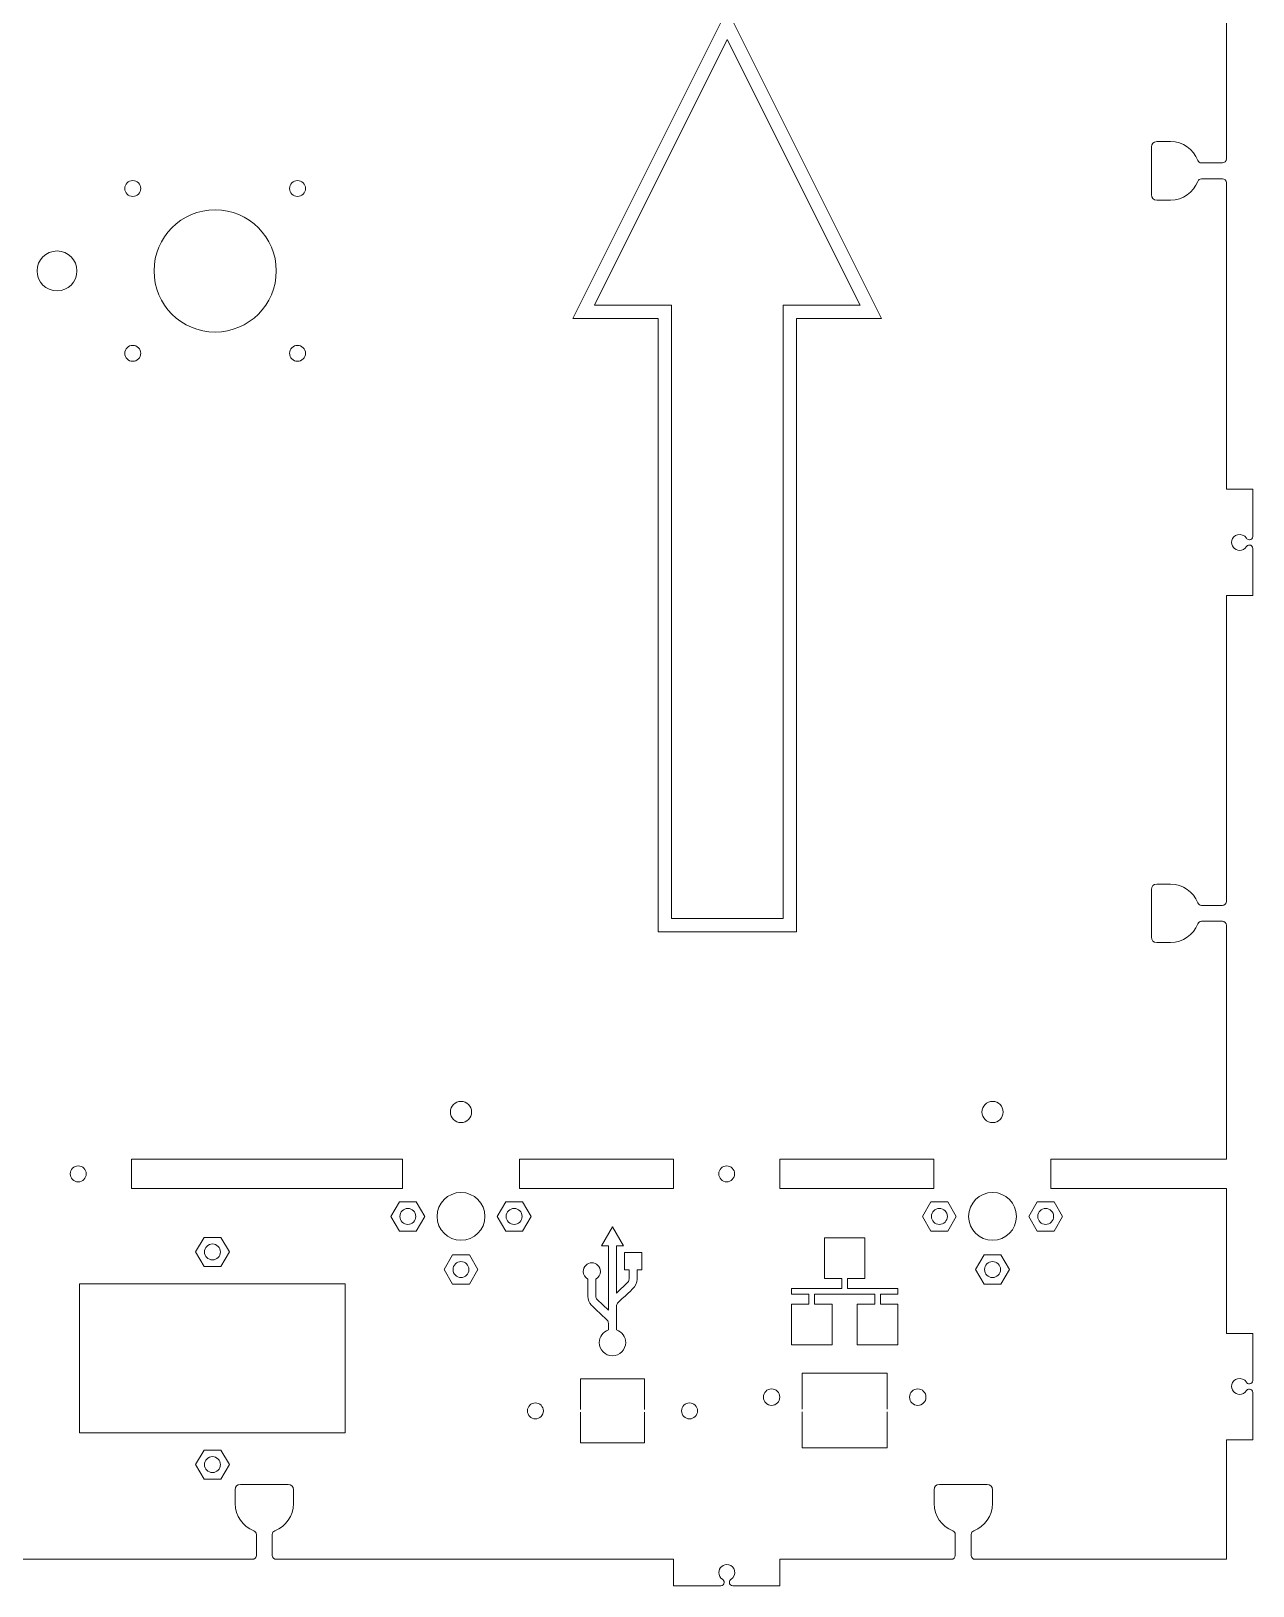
# Model space of a CAD drawing. Header units: inches. Extents: x 27 to 573, y -587 to -13.
# Drawn here: x 343.1 to 572.9, y -586.9 to -294.4 of the extents above; entities that cross this region are included whole.
import ezdxf

# ---------------------------------------------------------------- set-up
doc = ezdxf.new("R2010")
doc.units = ezdxf.units.IN
doc.header["$MEASUREMENT"] = 0
doc.layers.add('Layer 1', color=7, linetype='Continuous')

# ---------------------------------------------------------------- blocks, each defined once
blk = doc.blocks.new('block 3')
at = {"layer": 'Layer 1', "color": 7, "lineweight": 9, "true_color": 0xffffff}
for points in [[(515.53, -514.63), (517.12, -517.38), (515.53, -520.13), (512.36, -520.13), (510.77, -517.38), (512.36, -514.63), (515.53, -514.63)], [(535.53, -514.63), (537.12, -517.38), (535.53, -520.13), (532.36, -520.13), (530.77, -517.38), (532.36, -514.63), (535.53, -514.63)], [(525.53, -524.63), (527.12, -527.38), (525.53, -530.13), (522.36, -530.13), (520.77, -527.38), (522.36, -524.63), (525.53, -524.63)]]:
    blk.add_lwpolyline(points, dxfattribs=at)
at = {"layer": 'Layer 1', "color": 177, "lineweight": 9, "true_color": 0x2e3092}
for points in [[(525.95, -497.75), (525.95, -496.64), (525.05, -495.75), (523.95, -495.75), (522.84, -495.75), (521.95, -496.64), (521.95, -497.75), (521.95, -498.85), (522.84, -499.75), (523.95, -499.75), (525.05, -499.75), (525.95, -498.85), (525.95, -497.75)], [(528.45, -517.38), (528.45, -514.89), (526.43, -512.88), (523.95, -512.88), (521.46, -512.88), (519.45, -514.89), (519.45, -517.38), (519.45, -519.86), (521.46, -521.88), (523.95, -521.88), (526.43, -521.88), (528.45, -519.86), (528.45, -517.38)], [(515.45, -517.38), (515.45, -516.55), (514.77, -515.88), (513.95, -515.88), (513.12, -515.88), (512.45, -516.55), (512.45, -517.38), (512.45, -518.21), (513.12, -518.88), (513.95, -518.88), (514.77, -518.88), (515.45, -518.21), (515.45, -517.38)], [(535.45, -517.38), (535.45, -516.55), (534.77, -515.88), (533.95, -515.88), (533.12, -515.88), (532.45, -516.55), (532.45, -517.38), (532.45, -518.21), (533.12, -518.88), (533.95, -518.88), (534.77, -518.88), (535.45, -518.21), (535.45, -517.38)], [(525.45, -527.38), (525.45, -526.55), (524.77, -525.88), (523.95, -525.88), (523.12, -525.88), (522.45, -526.55), (522.45, -527.38), (522.45, -528.21), (523.12, -528.88), (523.95, -528.88), (524.77, -528.88), (525.45, -528.21), (525.45, -527.38)]]:
    blk.add_open_spline(points, degree=3, knots=[0, 0, 0, 0, 1, 1, 1, 2, 2, 2, 3, 3, 3, 4, 4, 4, 4], dxfattribs=at)
blk = doc.blocks.new('block 5')
at = {"layer": 'Layer 1', "color": 177, "lineweight": 9, "true_color": 0x2e3092}
blk.add_lwpolyline([(352.18, -530.07), (402.18, -530.07), (402.18, -558.07), (352.18, -558.07), (352.18, -530.07)], dxfattribs=at)
for points in [[(375.68, -524.07), (375.68, -523.25), (376.36, -522.57), (377.18, -522.57), (378.01, -522.57), (378.68, -523.25), (378.68, -524.07), (378.68, -524.9), (378.01, -525.57), (377.18, -525.57), (376.36, -525.57), (375.68, -524.9), (375.68, -524.07)], [(375.68, -564.07), (375.68, -563.25), (376.36, -562.57), (377.18, -562.57), (378.01, -562.57), (378.68, -563.25), (378.68, -564.07), (378.68, -564.9), (378.01, -565.57), (377.18, -565.57), (376.36, -565.57), (375.68, -564.9), (375.68, -564.07)]]:
    blk.add_open_spline(points, degree=3, knots=[0, 0, 0, 0, 1, 1, 1, 2, 2, 2, 3, 3, 3, 4, 4, 4, 4], dxfattribs=at)
blk = doc.blocks.new('block 7')
at = {"layer": 'Layer 1', "color": 177, "lineweight": 9, "true_color": 0x2e3092}
for points in [[(446.44, -553.71), (446.44, -547.96), (458.44, -547.96), (458.44, -553.71)], [(446.44, -554.21), (446.44, -559.96), (458.44, -559.96), (458.44, -554.21)]]:
    blk.add_lwpolyline(points, dxfattribs=at)
for points in [[(436.44, -553.96), (436.44, -553.14), (437.11, -552.46), (437.94, -552.46), (438.76, -552.46), (439.44, -553.14), (439.44, -553.96), (439.44, -554.79), (438.76, -555.46), (437.94, -555.46), (437.11, -555.46), (436.44, -554.79), (436.44, -553.96)], [(465.44, -553.96), (465.44, -553.14), (466.11, -552.46), (466.94, -552.46), (467.76, -552.46), (468.44, -553.14), (468.44, -553.96), (468.44, -554.79), (467.76, -555.46), (466.94, -555.46), (466.11, -555.46), (465.44, -554.79), (465.44, -553.96)]]:
    blk.add_open_spline(points, degree=3, knots=[0, 0, 0, 0, 1, 1, 1, 2, 2, 2, 3, 3, 3, 4, 4, 4, 4], dxfattribs=at)
blk = doc.blocks.new('block 9')
at = {"layer": 'Layer 1', "color": 177, "lineweight": 9, "true_color": 0x2e3092}
blk.add_open_spline([(457.93, -527.43), (457.93, -527.43), (457.07, -527.43), (457.07, -527.43), (457.07, -527.43), (457.07, -529.16), (457.07, -529.16), (457.07, -529.89), (456.67, -530.57), (456.29, -530.96), (456.22, -531.02), (453.4, -533.7), (453.4, -533.7), (453.28, -533.84), (453.2, -534.06), (453.19, -534.26), (453.19, -534.26), (453.19, -538.73), (453.19, -538.73), (454.21, -539.06), (454.93, -540.02), (454.93, -541.1), (454.93, -542.47), (453.81, -543.59), (452.44, -543.59), (451.06, -543.59), (449.95, -542.47), (449.95, -541.1), (449.95, -540.02), (450.67, -539.06), (451.68, -538.73), (451.68, -538.73), (451.68, -537.49), (451.68, -537.49), (451.68, -537.3), (451.59, -537.08), (451.45, -536.9), (451.44, -536.9), (448.66, -534.26), (448.6, -534.2), (448.6, -534.2), (448.43, -534.05), (448.43, -534.05), (448.43, -534.05), (448.44, -534.03), (448.44, -534.03), (448.11, -533.62), (447.8, -533.03), (447.8, -532.39), (447.8, -532.39), (447.8, -529.16), (447.8, -529.16), (447.28, -528.88), (446.94, -528.33), (446.94, -527.73), (446.94, -526.84), (447.67, -526.11), (448.56, -526.11), (449.45, -526.11), (450.18, -526.84), (450.18, -527.73), (450.18, -528.33), (449.84, -528.88), (449.32, -529.16), (449.32, -529.16), (449.32, -532.42), (449.32, -532.42), (449.32, -532.61), (449.4, -532.83), (449.55, -533.01), (449.55, -533.01), (451.68, -535.03), (451.68, -535.03), (451.68, -535.03), (451.68, -522.91), (451.68, -522.91), (451.68, -522.91), (450.38, -522.91), (450.38, -522.91), (450.38, -522.91), (452.44, -519.34), (452.44, -519.34), (452.44, -519.34), (454.5, -522.91), (454.5, -522.91), (454.5, -522.91), (453.2, -522.91), (453.2, -522.91), (453.2, -522.91), (453.2, -531.79), (453.2, -531.79), (453.2, -531.79), (455.36, -529.75), (455.36, -529.75), (455.47, -529.6), (455.56, -529.38), (455.56, -529.18), (455.56, -529.18), (455.56, -527.43), (455.56, -527.43), (455.56, -527.43), (454.69, -527.43), (454.69, -527.43), (454.69, -527.43), (454.69, -524.19), (454.69, -524.19), (454.69, -524.19), (457.94, -524.19), (457.94, -524.19), (457.94, -524.19), (457.94, -527.43), (457.94, -527.43), (457.94, -527.43), (457.93, -527.43), (457.93, -527.43)], degree=3, knots=[0, 0, 0, 0, 1, 1, 1, 2, 2, 2, 3, 3, 3, 4, 4, 4, 5, 5, 5, 6, 6, 6, 7, 7, 7, 8, 8, 8, 9, 9, 9, 10, 10, 10, 11, 11, 11, 12, 12, 12, 13, 13, 13, 14, 14, 14, 15, 15, 15, 16, 16, 16, 17, 17, 17, 18, 18, 18, 19, 19, 19, 20, 20, 20, 21, 21, 21, 22, 22, 22, 23, 23, 23, 24, 24, 24, 25, 25, 25, 26, 26, 26, 27, 27, 27, 28, 28, 28, 29, 29, 29, 30, 30, 30, 31, 31, 31, 32, 32, 32, 33, 33, 33, 34, 34, 34, 35, 35, 35, 36, 36, 36, 37, 37, 37, 38, 38, 38, 38], dxfattribs=at)
blk = doc.blocks.new('block 8')
at = {"layer": 'Layer 1'}
blk.add_blockref('block 9', (0, 0), dxfattribs=at)
blk = doc.blocks.new('block 6')
at = {"layer": 'Layer 1'}
for name in ['block 8', 'block 7']:
    blk.add_blockref(name, (0, 0), dxfattribs=at)
blk = doc.blocks.new('block 11')
at = {"layer": 'Layer 1', "color": 177, "lineweight": 9, "true_color": 0x2e3092}
for points in [[(488.13, -553.63), (488.13, -546.88), (504.13, -546.88), (504.13, -553.63)], [(504.13, -554.13), (504.13, -560.88), (488.13, -560.88), (488.13, -554.13)]]:
    blk.add_lwpolyline(points, dxfattribs=at)
for points in [[(483.93, -551.38), (483.93, -550.52), (483.24, -549.83), (482.38, -549.83), (481.53, -549.83), (480.83, -550.52), (480.83, -551.38), (480.83, -552.23), (481.53, -552.93), (482.38, -552.93), (483.24, -552.93), (483.93, -552.23), (483.93, -551.38)], [(511.43, -551.38), (511.43, -550.52), (510.74, -549.83), (509.88, -549.83), (509.03, -549.83), (508.33, -550.52), (508.33, -551.38), (508.33, -552.23), (509.03, -552.93), (509.88, -552.93), (510.74, -552.93), (511.43, -552.23), (511.43, -551.38)]]:
    blk.add_open_spline(points, degree=3, knots=[0, 0, 0, 0, 1, 1, 1, 2, 2, 2, 3, 3, 3, 4, 4, 4, 4], dxfattribs=at)
blk = doc.blocks.new('block 10')
at = {"layer": 'Layer 1', "color": 177, "lineweight": 9, "true_color": 0x2e3092}
blk.add_lwpolyline([(501.78, -532), (501.78, -533.88), (498.51, -533.88), (498.51, -541.51), (506.13, -541.51), (506.13, -533.88), (502.86, -533.88), (502.86, -532), (506.13, -532), (506.13, -530.93), (496.67, -530.93), (496.67, -529.04), (499.94, -529.04), (499.94, -521.42), (492.32, -521.42), (492.32, -529.04), (495.59, -529.04), (495.59, -530.93), (486.13, -530.93), (486.13, -532), (489.41, -532), (489.41, -533.88), (486.13, -533.88), (486.13, -541.51), (493.76, -541.51), (493.76, -533.88), (490.48, -533.88), (490.48, -532), (501.78, -532)], dxfattribs=at)
at = {"layer": 'Layer 1'}
blk.add_blockref('block 11', (0, 0), dxfattribs=at)
blk = doc.blocks.new('block 13')
at = {"layer": 'Layer 1', "color": 250, "lineweight": 9, "true_color": 0x231f20}
for points in [[(113.21, -463.87), (113.21, -348.51), (97.17, -348.51), (126.21, -290.42), (155.26, -348.51), (139.21, -348.51), (139.21, -463.87), (113.21, -463.87)], [(461.04, -463.87), (461.04, -348.51), (444.99, -348.51), (474.04, -290.42), (503.08, -348.51), (487.04, -348.51), (487.04, -463.87), (461.04, -463.87)]]:
    blk.add_lwpolyline(points, dxfattribs=at)
for points, knots in [([(117, -270.32), (117, -270.32), (117, -228.81), (117, -228.81), (117, -221.45), (116.77, -219.65), (116.66, -219.23), (116.62, -219.03), (116.53, -218.68), (115.79, -218.32), (115.57, -218.21), (114.21, -217.69), (108.76, -217.69), (108.76, -217.69), (104.46, -217.69), (104.46, -217.69), (104.46, -217.69), (104.46, -204.69), (104.46, -204.69), (104.46, -204.69), (106.44, -204.26), (106.44, -204.26), (114.58, -202.51), (120.82, -198.9), (124.99, -193.52), (124.99, -193.52), (125.74, -192.56), (125.74, -192.56), (125.74, -192.56), (140.16, -192.56), (140.16, -192.56), (140.16, -192.56), (140.16, -270.32), (140.16, -270.32), (140.16, -270.32), (117, -270.32), (117, -270.32)], [0, 0, 0, 0, 1, 1, 1, 2, 2, 2, 3, 3, 3, 4, 4, 4, 5, 5, 5, 6, 6, 6, 7, 7, 7, 8, 8, 8, 9, 9, 9, 10, 10, 10, 11, 11, 11, 12, 12, 12, 12]), ([(451.16, -270.29), (451.16, -270.29), (451.17, -256.91), (451.17, -256.91), (451.17, -256.91), (451.54, -256.31), (451.54, -256.31), (461.64, -239.78), (468.21, -228.68), (471.11, -223.23), (471.11, -223.23), (451.16, -223.23), (451.16, -223.23), (451.16, -223.23), (451.16, -218.13), (451.16, -218.13), (451.16, -213.94), (451.37, -210.71), (451.81, -208.24), (452.29, -205.57), (453.46, -202.93), (455.29, -200.4), (457.16, -197.82), (459.62, -195.84), (462.6, -194.51), (465.5, -193.23), (468.97, -192.58), (472.91, -192.58), (480.63, -192.58), (486.62, -194.59), (490.72, -198.55), (494.83, -202.53), (496.92, -207.62), (496.92, -213.68), (496.92, -218.1), (495.82, -222.8), (493.64, -227.66), (491.7, -231.96), (486.58, -240.32), (478, -253.13), (478, -253.13), (495.33, -253.13), (495.33, -253.13), (495.33, -253.13), (495.33, -270.29), (495.33, -270.29), (495.33, -270.29), (451.16, -270.29), (451.16, -270.29)], [0, 0, 0, 0, 1, 1, 1, 2, 2, 2, 3, 3, 3, 4, 4, 4, 5, 5, 5, 6, 6, 6, 7, 7, 7, 8, 8, 8, 9, 9, 9, 10, 10, 10, 11, 11, 11, 12, 12, 12, 13, 13, 13, 14, 14, 14, 15, 15, 15, 16, 16, 16, 16]), ([(473.63, -208.55), (472.98, -208.55), (472.85, -208.76), (472.72, -208.97), (472.66, -209.07), (472.11, -210.06), (472.11, -213.94), (472.11, -213.94), (472.11, -221.29), (472.11, -221.29), (474.61, -216.12), (475.14, -213.29), (475.14, -211.83), (475.14, -209.91), (474.76, -209.15), (474.59, -208.91), (474.5, -208.78), (474.35, -208.55), (473.63, -208.55)], [0, 0, 0, 0, 1, 1, 1, 2, 2, 2, 3, 3, 3, 4, 4, 4, 5, 5, 5, 6, 6, 6, 6])]:
    blk.add_open_spline(points, degree=3, knots=knots, dxfattribs=at)
blk = doc.blocks.new('block 15')
at = {"layer": 'Layer 1', "color": 177, "lineweight": 9, "true_color": 0x2e3092}
for points in [[(362.19, -322.55), (361.36, -322.55), (360.69, -323.22), (360.69, -324.05), (360.69, -324.88), (361.36, -325.55), (362.19, -325.55), (363.02, -325.55), (363.69, -324.88), (363.69, -324.05), (363.69, -323.22), (363.02, -322.55), (362.19, -322.55)], [(393.19, -322.55), (392.36, -322.55), (391.69, -323.22), (391.69, -324.05), (391.69, -324.88), (392.36, -325.55), (393.19, -325.55), (394.02, -325.55), (394.69, -324.88), (394.69, -324.05), (394.69, -323.22), (394.02, -322.55), (393.19, -322.55)], [(377.69, -328.05), (371.34, -328.05), (366.19, -333.2), (366.19, -339.55), (366.19, -345.9), (371.34, -351.05), (377.69, -351.05), (384.04, -351.05), (389.19, -345.9), (389.19, -339.55), (389.19, -333.2), (384.04, -328.05), (377.69, -328.05)], [(347.94, -343.3), (345.87, -343.3), (344.19, -341.62), (344.19, -339.55), (344.19, -337.48), (345.87, -335.8), (347.94, -335.8), (350.01, -335.8), (351.69, -337.48), (351.69, -339.55), (351.69, -341.62), (350.01, -343.3), (347.94, -343.3)], [(362.19, -353.55), (361.36, -353.55), (360.69, -354.22), (360.69, -355.05), (360.69, -355.88), (361.36, -356.55), (362.19, -356.55), (363.02, -356.55), (363.69, -355.88), (363.69, -355.05), (363.69, -354.22), (363.02, -353.55), (362.19, -353.55)], [(393.19, -353.55), (392.36, -353.55), (391.69, -354.22), (391.69, -355.05), (391.69, -355.88), (392.36, -356.55), (393.19, -356.55), (394.02, -356.55), (394.69, -355.88), (394.69, -355.05), (394.69, -354.22), (394.02, -353.55), (393.19, -353.55)]]:
    blk.add_open_spline(points, degree=3, knots=[0, 0, 0, 0, 1, 1, 1, 2, 2, 2, 3, 3, 3, 4, 4, 4, 4], dxfattribs=at)
blk = doc.blocks.new('block 17')
at = {"layer": 'Layer 1', "color": 7, "lineweight": 9, "true_color": 0xffffff}
for points in [[(415.53, -514.63), (417.12, -517.38), (415.53, -520.13), (412.36, -520.13), (410.77, -517.38), (412.36, -514.63), (415.53, -514.63)], [(435.53, -514.63), (437.12, -517.38), (435.53, -520.13), (432.36, -520.13), (430.77, -517.38), (432.36, -514.63), (435.53, -514.63)], [(425.53, -524.63), (427.12, -527.38), (425.53, -530.13), (422.36, -530.13), (420.77, -527.38), (422.36, -524.63), (425.53, -524.63)]]:
    blk.add_lwpolyline(points, dxfattribs=at)
at = {"layer": 'Layer 1', "color": 177, "lineweight": 9, "true_color": 0x2e3092}
for points in [[(425.94, -497.75), (425.94, -496.64), (425.05, -495.75), (423.94, -495.75), (422.84, -495.75), (421.94, -496.64), (421.94, -497.75), (421.94, -498.85), (422.84, -499.75), (423.94, -499.75), (425.05, -499.75), (425.94, -498.85), (425.94, -497.75)], [(428.44, -517.38), (428.44, -514.89), (426.43, -512.88), (423.94, -512.88), (421.46, -512.88), (419.44, -514.89), (419.44, -517.38), (419.44, -519.86), (421.46, -521.88), (423.94, -521.88), (426.43, -521.88), (428.44, -519.86), (428.44, -517.38)], [(415.44, -517.38), (415.44, -516.55), (414.77, -515.88), (413.94, -515.88), (413.12, -515.88), (412.44, -516.55), (412.44, -517.38), (412.44, -518.21), (413.12, -518.88), (413.94, -518.88), (414.77, -518.88), (415.44, -518.21), (415.44, -517.38)], [(435.44, -517.38), (435.44, -516.55), (434.77, -515.88), (433.94, -515.88), (433.12, -515.88), (432.44, -516.55), (432.44, -517.38), (432.44, -518.21), (433.12, -518.88), (433.94, -518.88), (434.77, -518.88), (435.44, -518.21), (435.44, -517.38)], [(425.44, -527.38), (425.44, -526.55), (424.77, -525.88), (423.94, -525.88), (423.12, -525.88), (422.44, -526.55), (422.44, -527.38), (422.44, -528.21), (423.12, -528.88), (423.94, -528.88), (424.77, -528.88), (425.44, -528.21), (425.44, -527.38)]]:
    blk.add_open_spline(points, degree=3, knots=[0, 0, 0, 0, 1, 1, 1, 2, 2, 2, 3, 3, 3, 4, 4, 4, 4], dxfattribs=at)
blk = doc.blocks.new('block 2')
at = {"layer": 'Layer 1', "color": 177, "lineweight": 9, "true_color": 0x2e3092}
for points in [[(449.04, -346.01), (474.04, -296.01), (499.04, -346.01), (484.54, -346.01), (484.54, -461.37), (463.54, -461.37), (463.54, -346.01), (449.04, -346.01)], [(361.93, -506.63), (412.93, -506.63), (412.93, -512.13), (361.93, -512.13), (361.93, -506.63)], [(463.93, -506.63), (434.93, -506.63), (434.93, -512.13), (463.93, -512.13), (463.93, -506.63)], [(483.93, -506.63), (512.93, -506.63), (512.93, -512.13), (483.93, -512.13), (483.93, -506.63)]]:
    blk.add_lwpolyline(points, dxfattribs=at)
at = {"layer": 'Layer 1', "color": 240, "lineweight": 9, "true_color": 0xed1c24}
blk.add_lwpolyline([(567.94, -512.13), (534.93, -512.13), (534.93, -506.63), (567.94, -506.63)], dxfattribs=at)
at = {"layer": 'Layer 1', "color": 7, "lineweight": 9, "true_color": 0xffffff}
for points in [[(378.77, -521.32), (380.36, -524.07), (378.77, -526.82), (375.6, -526.82), (374.01, -524.07), (375.6, -521.32), (378.77, -521.32)], [(378.77, -561.32), (380.36, -564.07), (378.77, -566.82), (375.6, -566.82), (374.01, -564.07), (375.6, -561.32), (378.77, -561.32)]]:
    blk.add_lwpolyline(points, dxfattribs=at)
at = {"layer": 'Layer 1', "color": 240, "lineweight": 9, "true_color": 0xed1c24}
for points, knots in [([(567.94, -506.63), (567.94, -506.63), (567.94, -462.63), (567.94, -462.63), (567.94, -462.21), (567.6, -461.88), (567.19, -461.88), (567.19, -461.88), (563.26, -461.88), (563.26, -461.88), (562.95, -461.88), (562.68, -462.07), (562.57, -462.35), (561.77, -464.41), (559.77, -465.88), (557.44, -465.88), (557.44, -465.88), (554.84, -465.88), (554.84, -465.88), (554.28, -465.88), (553.84, -465.43), (553.84, -464.88), (553.84, -464.88), (553.84, -455.88), (553.84, -455.88), (553.84, -455.33), (554.28, -454.88), (554.84, -454.88), (554.84, -454.88), (557.44, -454.88), (557.44, -454.88), (559.77, -454.88), (561.77, -456.35), (562.57, -458.4), (562.68, -458.69), (562.95, -458.88), (563.26, -458.88), (563.26, -458.88), (567.19, -458.88), (567.19, -458.88), (567.6, -458.88), (567.94, -458.54), (567.94, -458.13), (567.94, -458.13), (567.94, -400.63), (567.94, -400.63), (567.94, -400.63), (572.94, -400.63), (572.94, -400.63), (572.94, -400.63), (572.94, -391.76), (572.94, -391.76), (572.94, -391.4), (572.65, -391.11), (572.29, -391.11), (572.29, -391.11), (572.25, -391.11), (572.25, -391.11), (572.02, -391.11), (571.82, -391.24), (571.69, -391.44), (571.42, -391.84), (570.96, -392.11), (570.44, -392.11), (569.49, -392.11), (568.75, -391.24), (568.98, -390.25), (569.1, -389.73), (569.52, -389.3), (570.04, -389.16), (570.73, -388.99), (571.36, -389.29), (571.7, -389.8), (571.82, -389.99), (572.01, -390.12), (572.24, -390.12), (572.24, -390.12), (572.28, -390.12), (572.28, -390.12), (572.64, -390.13), (572.94, -389.84), (572.94, -389.48), (572.94, -389.48), (572.94, -380.63), (572.94, -380.63), (572.94, -380.63), (567.94, -380.63), (567.94, -380.63), (567.94, -380.63), (567.94, -322.98), (567.94, -322.98), (567.94, -322.57), (567.6, -322.23), (567.19, -322.23), (567.19, -322.23), (563.26, -322.23), (563.26, -322.23), (562.95, -322.23), (562.68, -322.42), (562.57, -322.71), (561.77, -324.77), (559.77, -326.23), (557.44, -326.23), (557.44, -326.23), (554.84, -326.23), (554.84, -326.23), (554.28, -326.23), (553.84, -325.78), (553.84, -325.23), (553.84, -325.23), (553.84, -316.23), (553.84, -316.23), (553.84, -315.68), (554.28, -315.23), (554.84, -315.23), (554.84, -315.23), (557.44, -315.23), (557.44, -315.23), (559.77, -315.23), (561.77, -316.7), (562.57, -318.76), (562.68, -319.04), (562.95, -319.23), (563.26, -319.23), (563.26, -319.23), (567.19, -319.23), (567.19, -319.23), (567.6, -319.23), (567.94, -318.9), (567.94, -318.48), (567.94, -318.48), (567.94, -261.13), (567.94, -261.13), (567.94, -261.13), (572.94, -261.13), (572.94, -261.13), (572.94, -261.13), (572.94, -252.26), (572.94, -252.26), (572.94, -251.9), (572.65, -251.61), (572.29, -251.61), (572.29, -251.61), (572.25, -251.61), (572.25, -251.61), (572.02, -251.61), (571.82, -251.74), (571.69, -251.94), (571.42, -252.34), (570.96, -252.61), (570.44, -252.61), (569.49, -252.61), (568.75, -251.74), (568.98, -250.75), (569.1, -250.23), (569.52, -249.8), (570.04, -249.66), (570.73, -249.49), (571.36, -249.79), (571.7, -250.3), (571.82, -250.49), (572.01, -250.62), (572.24, -250.62), (572.24, -250.62), (572.28, -250.62), (572.28, -250.62), (572.64, -250.63), (572.94, -250.34), (572.94, -249.98), (572.94, -249.98), (572.94, -241.13), (572.94, -241.13), (572.94, -241.13), (567.94, -241.13), (567.94, -241.13), (567.94, -241.13), (567.94, -183.63), (567.94, -183.63), (567.94, -183.21), (567.6, -182.88), (567.19, -182.88), (567.19, -182.88), (563.26, -182.88), (563.26, -182.88), (562.95, -182.88), (562.68, -183.07), (562.57, -183.35), (561.77, -185.41), (559.77, -186.88), (557.44, -186.88), (557.44, -186.88), (554.84, -186.88), (554.84, -186.88), (554.28, -186.88), (553.84, -186.43), (553.84, -185.88), (553.84, -185.88), (553.84, -176.88), (553.84, -176.88), (553.84, -176.33), (554.28, -175.88), (554.84, -175.88), (554.84, -175.88), (557.44, -175.88), (557.44, -175.88), (559.77, -175.88), (561.77, -177.35), (562.57, -179.4), (562.68, -179.69), (562.95, -179.88), (563.26, -179.88), (563.26, -179.88), (567.19, -179.88), (567.19, -179.88), (567.6, -179.88), (567.94, -179.54), (567.94, -179.13), (567.94, -179.13), (567.94, -147.63), (567.94, -147.63)], [0, 0, 0, 0, 1, 1, 1, 2, 2, 2, 3, 3, 3, 4, 4, 4, 5, 5, 5, 6, 6, 6, 7, 7, 7, 8, 8, 8, 9, 9, 9, 10, 10, 10, 11, 11, 11, 12, 12, 12, 13, 13, 13, 14, 14, 14, 15, 15, 15, 16, 16, 16, 17, 17, 17, 18, 18, 18, 19, 19, 19, 20, 20, 20, 21, 21, 21, 22, 22, 22, 23, 23, 23, 24, 24, 24, 25, 25, 25, 26, 26, 26, 27, 27, 27, 28, 28, 28, 29, 29, 29, 30, 30, 30, 31, 31, 31, 32, 32, 32, 33, 33, 33, 34, 34, 34, 35, 35, 35, 36, 36, 36, 37, 37, 37, 38, 38, 38, 39, 39, 39, 40, 40, 40, 41, 41, 41, 42, 42, 42, 43, 43, 43, 44, 44, 44, 45, 45, 45, 46, 46, 46, 47, 47, 47, 48, 48, 48, 49, 49, 49, 50, 50, 50, 51, 51, 51, 52, 52, 52, 53, 53, 53, 54, 54, 54, 55, 55, 55, 56, 56, 56, 57, 57, 57, 58, 58, 58, 59, 59, 59, 60, 60, 60, 61, 61, 61, 62, 62, 62, 63, 63, 63, 64, 64, 64, 65, 65, 65, 66, 66, 66, 67, 67, 67, 68, 68, 68, 69, 69, 69, 70, 70, 70, 71, 71, 71, 72, 72, 72, 73, 73, 73, 73]), ([(31.94, -512.13), (31.94, -512.13), (31.94, -539.38), (31.94, -539.38), (31.94, -539.38), (26.94, -539.38), (26.94, -539.38), (26.94, -539.38), (26.94, -548.25), (26.94, -548.25), (26.94, -548.6), (27.22, -548.89), (27.58, -548.89), (27.58, -548.89), (27.62, -548.89), (27.62, -548.89), (27.85, -548.89), (28.06, -548.76), (28.18, -548.57), (28.45, -548.16), (28.91, -547.89), (29.44, -547.89), (30.38, -547.89), (31.13, -548.77), (30.89, -549.76), (30.77, -550.28), (30.35, -550.71), (29.83, -550.84), (29.15, -551.02), (28.51, -550.72), (28.18, -550.21), (28.05, -550.02), (27.86, -549.89), (27.63, -549.88), (27.63, -549.88), (27.6, -549.88), (27.6, -549.88), (27.24, -549.87), (26.94, -550.16), (26.94, -550.53), (26.94, -550.53), (26.94, -559.38), (26.94, -559.38), (26.94, -559.38), (31.94, -559.38), (31.94, -559.38), (31.94, -559.38), (31.94, -581.88), (31.94, -581.88), (31.94, -581.88), (79.19, -581.88), (79.19, -581.88), (79.6, -581.88), (79.94, -581.54), (79.94, -581.13), (79.94, -581.13), (79.93, -577.2), (79.93, -577.2), (79.93, -576.9), (79.75, -576.62), (79.46, -576.51), (77.4, -575.71), (75.94, -573.71), (75.94, -571.38), (75.94, -571.38), (75.94, -568.78), (75.94, -568.78), (75.94, -568.23), (76.38, -567.78), (76.94, -567.78), (76.94, -567.78), (85.94, -567.78), (85.94, -567.78), (86.49, -567.78), (86.94, -568.23), (86.94, -568.78), (86.94, -568.78), (86.94, -571.38), (86.94, -571.38), (86.94, -573.71), (85.47, -575.71), (83.41, -576.51), (83.12, -576.62), (82.94, -576.9), (82.94, -577.2), (82.94, -577.2), (82.94, -581.13), (82.94, -581.13), (82.94, -581.54), (83.27, -581.88), (83.69, -581.88), (83.69, -581.88), (115.93, -581.88), (115.93, -581.88), (115.93, -581.88), (115.93, -586.88), (115.93, -586.88), (115.93, -586.88), (124.8, -586.88), (124.8, -586.88), (125.16, -586.88), (125.45, -586.59), (125.45, -586.23), (125.45, -586.23), (125.45, -586.19), (125.45, -586.19), (125.45, -585.96), (125.32, -585.76), (125.13, -585.63), (124.72, -585.36), (124.45, -584.9), (124.45, -584.38), (124.45, -583.43), (125.33, -582.69), (126.31, -582.92), (126.84, -583.04), (127.27, -583.46), (127.4, -583.98), (127.57, -584.67), (127.28, -585.3), (126.76, -585.64), (126.57, -585.76), (126.44, -585.95), (126.44, -586.18), (126.44, -586.18), (126.44, -586.22), (126.44, -586.22), (126.43, -586.58), (126.72, -586.88), (127.08, -586.88), (127.08, -586.88), (135.93, -586.88), (135.93, -586.88), (135.93, -586.88), (135.93, -581.88), (135.93, -581.88), (135.93, -581.88), (210.69, -581.88), (210.69, -581.88), (211.1, -581.88), (211.44, -581.54), (211.44, -581.13), (211.44, -581.13), (211.43, -577.2), (211.43, -577.2), (211.43, -576.9), (211.25, -576.62), (210.96, -576.51), (208.9, -575.71), (207.44, -573.71), (207.44, -571.38), (207.44, -571.38), (207.44, -568.78), (207.44, -568.78), (207.44, -568.23), (207.88, -567.78), (208.44, -567.78), (208.44, -567.78), (217.44, -567.78), (217.44, -567.78), (217.99, -567.78), (218.44, -568.23), (218.44, -568.78), (218.44, -568.78), (218.44, -571.38), (218.44, -571.38), (218.44, -573.71), (216.97, -575.71), (214.91, -576.51), (214.62, -576.62), (214.44, -576.9), (214.44, -577.2), (214.44, -577.2), (214.44, -581.13), (214.44, -581.13), (214.44, -581.54), (214.77, -581.88), (215.19, -581.88), (215.19, -581.88), (289.94, -581.88), (289.94, -581.88), (289.94, -581.88), (289.94, -586.88), (289.94, -586.88), (289.94, -586.88), (298.81, -586.88), (298.81, -586.88), (299.16, -586.88), (299.45, -586.59), (299.45, -586.23), (299.45, -586.23), (299.45, -586.19), (299.45, -586.19), (299.45, -585.96), (299.32, -585.76), (299.13, -585.63), (298.72, -585.36), (298.45, -584.9), (298.45, -584.38), (298.45, -583.43), (299.33, -582.69), (300.31, -582.92), (300.84, -583.04), (301.27, -583.46), (301.4, -583.98), (301.57, -584.67), (301.28, -585.3), (300.77, -585.64), (300.58, -585.76), (300.45, -585.95), (300.44, -586.18), (300.44, -586.18), (300.44, -586.22), (300.44, -586.22), (300.43, -586.58), (300.72, -586.88), (301.08, -586.88), (301.08, -586.88), (309.94, -586.88), (309.94, -586.88), (309.94, -586.88), (309.94, -581.88), (309.94, -581.88), (309.94, -581.88), (384.69, -581.88), (384.69, -581.88), (385.1, -581.88), (385.44, -581.54), (385.44, -581.13), (385.44, -581.13), (385.44, -577.2), (385.44, -577.2), (385.44, -576.9), (385.25, -576.62), (384.96, -576.51), (382.91, -575.71), (381.44, -573.71), (381.44, -571.38), (381.44, -571.38), (381.44, -568.78), (381.44, -568.78), (381.44, -568.23), (381.89, -567.78), (382.44, -567.78), (382.44, -567.78), (391.44, -567.78), (391.44, -567.78), (391.99, -567.78), (392.44, -568.23), (392.44, -568.78), (392.44, -568.78), (392.44, -571.38), (392.44, -571.38), (392.44, -573.71), (390.97, -575.71), (388.91, -576.51), (388.63, -576.62), (388.44, -576.9), (388.44, -577.2), (388.44, -577.2), (388.44, -581.13), (388.44, -581.13), (388.44, -581.54), (388.77, -581.88), (389.19, -581.88), (389.19, -581.88), (463.94, -581.88), (463.94, -581.88), (463.94, -581.88), (463.94, -586.88), (463.94, -586.88), (463.94, -586.88), (472.81, -586.88), (472.81, -586.88), (473.17, -586.88), (473.45, -586.59), (473.45, -586.23), (473.45, -586.23), (473.45, -586.19), (473.45, -586.19), (473.45, -585.96), (473.32, -585.76), (473.13, -585.63), (472.72, -585.36), (472.45, -584.9), (472.45, -584.38), (472.45, -583.43), (473.33, -582.69), (474.32, -582.92), (474.84, -583.04), (475.27, -583.46), (475.4, -583.98), (475.58, -584.67), (475.28, -585.3), (474.77, -585.64), (474.58, -585.76), (474.45, -585.95), (474.44, -586.18), (474.44, -586.18), (474.44, -586.22), (474.44, -586.22), (474.43, -586.58), (474.72, -586.88), (475.09, -586.88), (475.09, -586.88), (483.94, -586.88), (483.94, -586.88), (483.94, -586.88), (483.94, -581.88), (483.94, -581.88), (483.94, -581.88), (516.19, -581.88), (516.19, -581.88), (516.6, -581.88), (516.94, -581.54), (516.94, -581.13), (516.94, -581.13), (516.94, -577.2), (516.94, -577.2), (516.94, -576.9), (516.75, -576.62), (516.46, -576.51), (514.41, -575.71), (512.94, -573.71), (512.94, -571.38), (512.94, -571.38), (512.94, -568.78), (512.94, -568.78), (512.94, -568.23), (513.39, -567.78), (513.94, -567.78), (513.94, -567.78), (522.94, -567.78), (522.94, -567.78), (523.49, -567.78), (523.94, -568.23), (523.94, -568.78), (523.94, -568.78), (523.94, -571.38), (523.94, -571.38), (523.94, -573.71), (522.47, -575.71), (520.41, -576.51), (520.13, -576.62), (519.94, -576.9), (519.94, -577.2), (519.94, -577.2), (519.94, -581.13), (519.94, -581.13), (519.94, -581.54), (520.27, -581.88), (520.69, -581.88), (520.69, -581.88), (567.94, -581.88), (567.94, -581.88), (567.94, -581.88), (567.94, -559.38), (567.94, -559.38), (567.94, -559.38), (572.94, -559.38), (572.94, -559.38), (572.94, -559.38), (572.94, -550.51), (572.94, -550.51), (572.94, -550.15), (572.65, -549.86), (572.29, -549.86), (572.29, -549.86), (572.25, -549.86), (572.25, -549.86), (572.02, -549.86), (571.82, -549.99), (571.69, -550.19), (571.42, -550.59), (570.96, -550.86), (570.44, -550.86), (569.49, -550.86), (568.75, -549.99), (568.98, -549), (569.1, -548.48), (569.52, -548.05), (570.04, -547.91), (570.73, -547.74), (571.36, -548.04), (571.7, -548.55), (571.82, -548.74), (572.01, -548.87), (572.24, -548.87), (572.24, -548.87), (572.28, -548.88), (572.28, -548.88), (572.64, -548.88), (572.94, -548.59), (572.94, -548.23), (572.94, -548.23), (572.94, -539.38), (572.94, -539.38), (572.94, -539.38), (567.94, -539.38), (567.94, -539.38), (567.94, -539.38), (567.94, -512.13), (567.94, -512.13)], [0, 0, 0, 0, 1, 1, 1, 2, 2, 2, 3, 3, 3, 4, 4, 4, 5, 5, 5, 6, 6, 6, 7, 7, 7, 8, 8, 8, 9, 9, 9, 10, 10, 10, 11, 11, 11, 12, 12, 12, 13, 13, 13, 14, 14, 14, 15, 15, 15, 16, 16, 16, 17, 17, 17, 18, 18, 18, 19, 19, 19, 20, 20, 20, 21, 21, 21, 22, 22, 22, 23, 23, 23, 24, 24, 24, 25, 25, 25, 26, 26, 26, 27, 27, 27, 28, 28, 28, 29, 29, 29, 30, 30, 30, 31, 31, 31, 32, 32, 32, 33, 33, 33, 34, 34, 34, 35, 35, 35, 36, 36, 36, 37, 37, 37, 38, 38, 38, 39, 39, 39, 40, 40, 40, 41, 41, 41, 42, 42, 42, 43, 43, 43, 44, 44, 44, 45, 45, 45, 46, 46, 46, 47, 47, 47, 48, 48, 48, 49, 49, 49, 50, 50, 50, 51, 51, 51, 52, 52, 52, 53, 53, 53, 54, 54, 54, 55, 55, 55, 56, 56, 56, 57, 57, 57, 58, 58, 58, 59, 59, 59, 60, 60, 60, 61, 61, 61, 62, 62, 62, 63, 63, 63, 64, 64, 64, 65, 65, 65, 66, 66, 66, 67, 67, 67, 68, 68, 68, 69, 69, 69, 70, 70, 70, 71, 71, 71, 72, 72, 72, 73, 73, 73, 74, 74, 74, 75, 75, 75, 76, 76, 76, 77, 77, 77, 78, 78, 78, 79, 79, 79, 80, 80, 80, 81, 81, 81, 82, 82, 82, 83, 83, 83, 84, 84, 84, 85, 85, 85, 86, 86, 86, 87, 87, 87, 88, 88, 88, 89, 89, 89, 90, 90, 90, 91, 91, 91, 92, 92, 92, 93, 93, 93, 94, 94, 94, 95, 95, 95, 96, 96, 96, 97, 97, 97, 98, 98, 98, 99, 99, 99, 100, 100, 100, 101, 101, 101, 102, 102, 102, 103, 103, 103, 104, 104, 104, 105, 105, 105, 106, 106, 106, 107, 107, 107, 108, 108, 108, 109, 109, 109, 110, 110, 110, 111, 111, 111, 112, 112, 112, 113, 113, 113, 114, 114, 114, 115, 115, 115, 116, 116, 116, 117, 117, 117, 118, 118, 118, 119, 119, 119, 120, 120, 120, 121, 121, 121, 122, 122, 122, 123, 123, 123, 124, 124, 124, 125, 125, 125, 126, 126, 126, 127, 127, 127, 128, 128, 128, 129, 129, 129, 130, 130, 130, 131, 131, 131, 132, 132, 132, 133, 133, 133, 134, 134, 134, 134])]:
    blk.add_open_spline(points, degree=3, knots=knots, dxfattribs=at)
at = {"layer": 'Layer 1', "color": 177, "lineweight": 9, "true_color": 0x2e3092}
for points in [[(350.43, -509.38), (350.43, -510.21), (351.11, -510.88), (351.93, -510.88), (352.76, -510.88), (353.43, -510.21), (353.43, -509.38), (353.43, -508.55), (352.76, -507.88), (351.93, -507.88), (351.11, -507.88), (350.43, -508.55), (350.43, -509.38)], [(472.43, -509.38), (472.43, -510.21), (473.11, -510.88), (473.93, -510.88), (474.76, -510.88), (475.43, -510.21), (475.43, -509.38), (475.43, -508.55), (474.76, -507.88), (473.93, -507.88), (473.11, -507.88), (472.43, -508.55), (472.43, -509.38)]]:
    blk.add_open_spline(points, degree=3, knots=[0, 0, 0, 0, 1, 1, 1, 2, 2, 2, 3, 3, 3, 4, 4, 4, 4], dxfattribs=at)
at = {"layer": 'Layer 1'}
for name in ['block 13', 'block 15', 'block 17', 'block 3', 'block 6', 'block 5', 'block 10']:
    blk.add_blockref(name, (0, 0), dxfattribs=at)

msp = doc.modelspace()

# ---------------------------------------------------------------- block references
at = {"layer": 'Layer 1'}
msp.add_blockref('block 2', (0, 0), dxfattribs=at)

doc.saveas('drawing.dxf')
